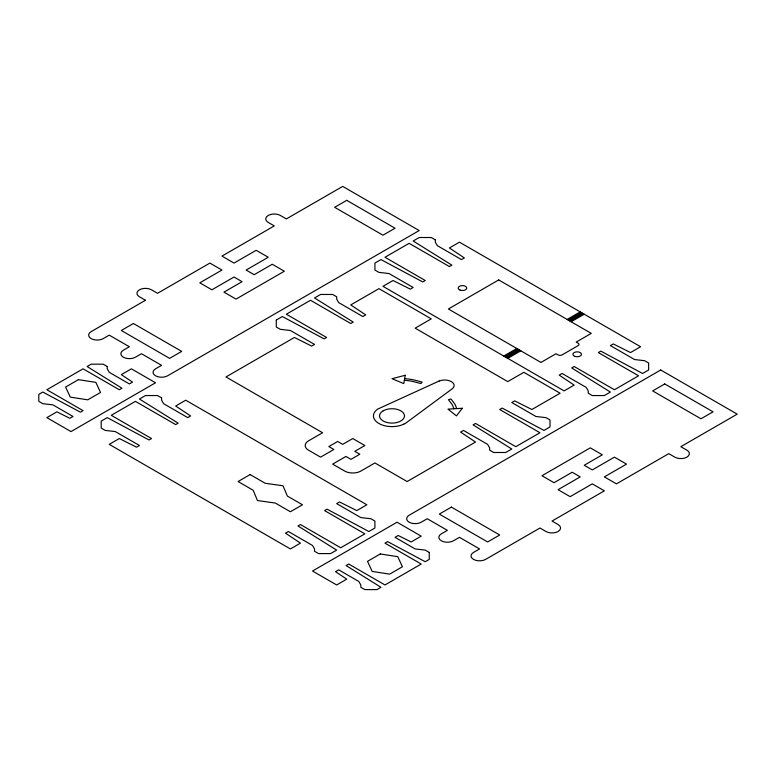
<?xml version="1.0" encoding="UTF-8"?>
<svg xmlns="http://www.w3.org/2000/svg" width="776" height="776" viewBox="0 0 776 776"><rect width="100%" height="100%" fill="white"/><g stroke="black" fill="none" stroke-linecap="round" stroke-linejoin="round"><path stroke-width="1.16" d="M503.731 356.048L516.816 348.492M567.13 319.44L580.215 311.884M504.74 356.63L517.815 349.074M568.139 320.022L581.214 312.466M505.739 357.202L518.824 349.656M569.138 320.604L582.223 313.048M506.747 357.785L519.833 350.238M570.147 321.186L583.232 313.63M507.756 358.366L520.841 350.82M571.155 321.768L584.241 314.212M403.704 424.22L405.111 423.483A18.876 10.903 0 0 0 406.818 422.357L452.311 388.737A9.477 5.471 0 0 0 451.419 381.637A9.477 5.471 0 0 0 439.148 381.035M439.138 381.026L377.602 409.146A18.527 10.699 0 0 0 377.611 422.658L380.279 424.22A18.527 10.689 0 0 0 403.695 424.21M404.645 378.591L409.398 379.154A46.997 27.131 0 0 1 414.694 380.114L422.154 382.093L420.844 383.548L412.851 381.472A42.641 24.619 0 0 0 408.865 380.764L404.354 380.23M456.666 408.603L455.745 405.993A45.503 26.268 0 0 0 454.532 403.656L450.992 398.98L448.441 399.708L451.807 404.112A41.215 23.794 0 0 1 452.961 406.294L453.834 408.768M107.233 366.505L107.233 368.823L109.241 372.315L129.369 383.936L132.531 382.102L121.318 374.633L131.377 368.833L155.53 382.781L70.994 431.582L46.841 417.634L56.91 411.823L69.85 418.293L73.012 416.469L52.884 404.849L42.825 403.685L38.8 401.367L38.8 394.392L42.825 392.064L80.442 412.182L83.081 410.659L46.851 389.746L83.081 368.823L119.31 389.746L121.939 388.223L87.106 366.505L91.132 364.177L103.208 364.177L107.233 366.505M161.583 397.875L161.583 400.193L163.6 403.685L187.744 417.624L190.624 415.965L175.677 406.003L185.726 400.203L366.864 504.778L356.795 510.598L339.539 501.965L336.668 503.624L360.821 517.573L370.88 518.737L374.905 521.055L374.905 528.029L368.872 531.512L327.065 509.172L324.591 510.598L364.846 533.84L340.693 547.778L300.438 524.537L297.965 525.973L336.668 550.106L330.625 553.589L318.548 553.589L314.522 551.27L314.522 548.942L312.515 545.46L288.362 531.512L285.49 533.17L300.438 543.132L290.389 548.942L109.241 444.357L119.32 438.537L136.566 447.17L139.447 445.511L115.294 431.572L105.226 430.408L101.2 428.08L101.2 421.116L107.243 417.624L149.041 439.973L151.524 438.537L111.269 415.305L135.422 401.357L175.677 424.598L178.15 423.172L139.447 399.029L145.481 395.547L157.557 395.547L161.583 397.875M276.285 320.032L276.285 326.997L280.311 329.325L290.379 330.489L314.522 344.428L311.651 346.086L294.405 337.463L225.981 376.961L322.583 432.736L308.499 440.875A11.388 6.577 0 0 0 308.499 450.167L320.575 457.142L333.855 449.469L328.83 446.569L337.686 441.457L342.711 444.357L352.779 438.547L364.856 445.521L354.787 451.331L359.821 454.232L350.965 459.344L345.931 456.443L332.652 464.116L344.728 471.08A11.388 6.577 0 0 0 360.83 471.08L374.915 462.952L407.119 481.537L475.542 442.039L460.595 432.077L463.466 430.418L487.619 444.367L489.627 447.849L489.627 450.177L493.652 452.495L505.729 452.495L511.772 449.013L473.069 424.879L475.542 423.444L515.798 446.685L539.95 432.746L499.695 409.505L502.169 408.069L543.976 430.418L550.009 426.936L550.009 419.962L545.984 417.634L535.925 416.479L511.772 402.531L514.643 400.872L531.899 409.505L560.088 393.228L523.858 372.315L507.756 381.608L415.17 328.161L431.272 318.858L378.94 288.653L350.752 304.92L365.709 314.881L362.829 316.54L338.675 302.601L336.668 299.109L336.668 296.791L332.642 294.463L320.566 294.463L314.532 297.945L353.235 322.089L350.752 323.514L310.507 300.273L286.354 314.222L326.599 337.463L324.125 338.889L282.328 316.54L276.285 320.032M429.264 552.425L429.264 559.399L425.238 561.717L387.612 541.609L384.983 543.132L421.213 564.045L384.983 584.958L348.754 564.045L346.125 565.568L380.958 587.287L376.932 589.605L364.856 589.605L360.83 587.287L360.83 584.958L358.813 581.476L338.685 569.856L335.523 571.679L346.736 579.148L336.668 584.968L312.515 571.02L397.05 522.219L421.203 536.158L411.144 541.968L398.204 535.488L395.042 537.322L415.17 548.942L425.238 550.097L429.264 552.425M435.307 239.842L435.307 242.16L437.325 245.653L461.477 259.591L464.349 257.933L449.401 247.971L459.45 242.17L640.588 346.746L630.519 352.566L613.263 343.933L610.392 345.592L634.545 359.54L644.604 360.695L648.629 363.022L648.629 369.997L642.596 373.479L600.789 351.13L598.315 352.566L638.57 375.807L614.417 389.746L574.162 366.505L571.689 367.94L610.392 392.074L604.349 395.556L592.272 395.556L588.247 393.238L588.247 390.91L586.239 387.428L562.086 373.479L559.215 375.138L574.162 385.1L564.113 390.9L382.966 286.325L393.044 280.505L410.291 289.138L413.171 287.479L389.019 273.54L378.95 272.376L374.924 270.048L374.924 263.074L380.967 259.591L422.765 281.94L425.248 280.505L384.993 257.263L409.146 243.325L449.401 266.566L451.875 265.13L413.171 240.996L419.205 237.514L431.281 237.514L435.307 239.842M405.227 375.283L403.753 383.596L392.025 378.698L405.227 375.283M462.37 408.263L456.433 415.887L447.965 409.117L462.37 408.263M383.179 410.814L382.325 411.367A12.435 7.178 0 0 0 382.335 420.446L384.13 421.484A12.435 7.178 0 0 0 399.873 421.475L401.658 420.446A12.435 7.178 0 0 0 401.648 411.367L399.853 410.329A12.435 7.178 0 0 0 384.159 410.339L383.179 410.814M145.471 300.264L91.132 331.643A8.536 4.928 0 0 0 91.132 338.617A8.536 4.928 0 0 0 103.208 338.617L109.241 335.125L129.369 346.746L123.335 350.238A8.536 4.928 0 0 0 123.335 357.202A8.536 4.928 0 0 0 135.412 357.202L141.445 353.72L161.573 365.341L155.54 368.823A8.536 4.928 0 0 0 155.54 375.797A8.536 4.928 0 0 0 167.616 375.797L419.195 230.55L342.711 186.395L286.363 218.929L280.32 215.437A8.536 4.928 0 0 0 268.244 215.437A8.536 4.928 0 0 0 268.244 222.411L274.287 225.903L221.955 256.109L234.032 263.083L256.167 250.299L268.244 257.273L246.108 270.058L254.159 274.704L272.269 264.247L284.346 271.222L236.04 299.109L223.963 292.135L242.083 281.678L234.032 277.032L211.887 289.807L199.81 282.842L221.955 270.058L209.879 263.083L157.547 293.299L151.514 289.807A8.536 4.928 0 0 0 139.438 289.807A8.536 4.928 0 0 0 139.438 296.781L145.471 300.264M133.394 323.505L121.318 330.479L169.624 358.366L181.7 351.392L133.394 323.505M346.736 200.334L334.66 207.308L382.966 235.196L395.042 228.222L346.736 200.334M78.386 379.668L65.611 387.049L70.286 397.128L87.746 399.834L100.531 392.452L95.855 382.364L78.386 379.668M498.696 279.932L448.382 308.984L540.959 362.44L556.062 353.72L558.07 354.884A2.842 1.639 0 0 0 562.096 354.884L578.198 345.582A2.842 1.639 0 0 0 578.198 343.264L576.19 342.1L591.283 333.389L498.696 279.932M250.134 474.572L238.057 481.537L253.151 490.257L257.477 500.539L275.286 503.042L290.389 511.753L302.465 504.778L287.363 496.068L283.036 485.786L265.227 483.283L250.134 474.572M660.715 369.987L409.136 515.245A8.536 4.928 0 0 0 409.136 522.209A8.536 4.928 0 0 0 421.213 522.209L427.246 518.727L447.374 530.347L441.34 533.83A8.536 4.928 0 0 0 441.34 540.804A8.536 4.928 0 0 0 453.417 540.804L459.45 537.322L479.578 548.942L473.535 552.425A8.536 4.928 0 0 0 473.535 559.399A8.536 4.928 0 0 0 485.611 559.399L539.96 528.019L545.994 531.512A8.536 4.928 0 0 0 558.07 531.512A8.536 4.928 0 0 0 558.07 524.537L552.037 521.055L604.358 490.839L592.292 483.865L570.147 496.65L558.07 489.675L580.215 476.891L572.164 472.245L554.045 482.701L541.968 475.736L590.274 447.839L602.351 454.814L584.241 465.27L592.292 469.926L614.427 457.142L626.504 464.116L604.358 476.891L616.435 483.865L668.767 453.65L674.81 457.142A8.536 4.928 0 0 0 686.886 457.142A8.536 4.928 0 0 0 686.886 450.167L680.843 446.685L737.2 414.141L660.715 369.987M451.399 507.106L439.323 514.081L487.629 541.968L499.705 534.994L451.399 507.106M664.741 383.936L652.664 390.9L700.971 418.798L713.047 411.823L664.741 383.936M380.288 553.967L367.514 561.349L372.189 571.427L389.649 574.133L402.434 566.752L397.758 556.673L380.288 553.967M460.081 290.108A4.268 2.464 0 0 0 466.725 288.245A4.268 2.464 0 0 0 460.605 285.849A4.268 2.464 0 0 0 460.081 290.108M575.055 356.436A4.268 2.464 0 0 0 581.457 354.302A4.268 2.464 0 0 0 575.055 352.168A4.268 2.464 0 0 0 575.055 356.436"/></g></svg>
